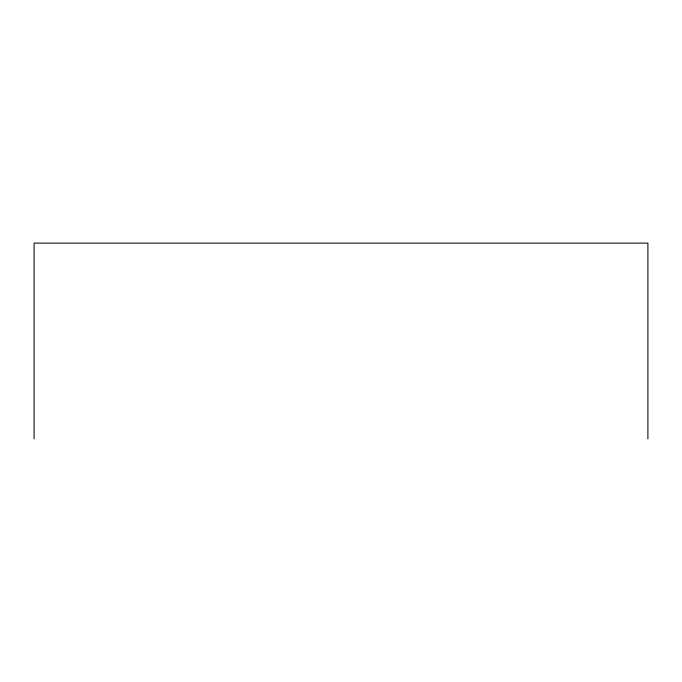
<?xml version="1.0" encoding="UTF-8"?>
<svg xmlns="http://www.w3.org/2000/svg" width="682" height="682" viewBox="0 0 682 682"><rect width="100%" height="100%" fill="white"/><g stroke="black" fill="none" stroke-linecap="round" stroke-linejoin="round"><path stroke-width="1.02" d="M647.9 438.884L647.9 243.116L34.1 243.116L34.1 438.884"/></g></svg>
